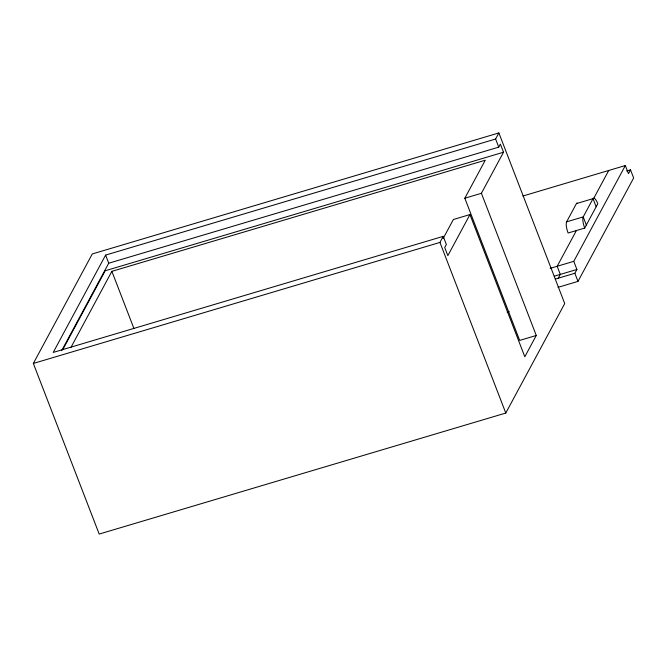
<?xml version="1.0" encoding="UTF-8"?>
<svg xmlns="http://www.w3.org/2000/svg" width="667" height="667" viewBox="0 0 667 667"><rect width="100%" height="100%" fill="white"/><g stroke="black" fill="none" stroke-linecap="round" stroke-linejoin="round"><path stroke-width="1" d="M33.35 363.448L92.279 253.952L498.874 132.933L564.716 303.552L505.786 413.048L99.191 534.067L33.35 363.448L439.945 242.429L443.221 236.343L446.356 244.472L444.714 247.515L447.849 255.636L469.952 214.574L524.812 356.762L536.276 335.468L481.407 193.288L503.51 152.226L500.375 144.097L498.741 147.14L108.738 263.215L61.664 350.675M498.874 132.933L495.606 139.019L105.603 255.094L53.218 352.426L443.221 236.343M62.856 349.475L105.211 270.769L503.51 152.226M70.919 347.432L111.873 271.344L485.276 160.205L464.816 198.224L519.676 340.412L536.276 335.468M443.163 238.452L453.36 219.518L469.952 214.574M576.43 203.593L593.03 198.658A9.021 2.535 73.4 0 1 597.799 203.743L584.709 228.072L568.109 233.008A9.021 2.535 73.4 0 1 566.608 221.844L576.43 203.593A9.021 2.535 73.4 0 1 577.297 203.051M576.405 230.54L557.17 266.283L560.305 274.404L558.262 278.206M593.447 198.874L608.738 170.469M550.183 268.359L573.77 261.339L625.338 165.533L628.472 173.653L630.515 169.852L633.65 177.981L577.989 281.391L558.029 287.335M555.269 279.098L574.854 273.27L576.905 269.468L573.77 261.339M464.816 198.224L481.407 193.288M522.895 196.023L625.338 165.533M626.613 171.019L630.515 169.852M566.608 221.844L583.208 216.908L593.03 198.658L596.165 206.778M554.319 276.188L576.905 269.468M507.195 312.198L509.188 311.606M586.343 225.029L583.208 216.908A9.021 2.535 73.4 0 0 584.709 228.072M574.854 273.27L577.989 281.391M495.606 139.019L498.741 147.14M439.945 242.429L505.786 413.048M105.603 255.094L108.738 263.215M111.873 271.344L133.892 328.406"/></g></svg>
